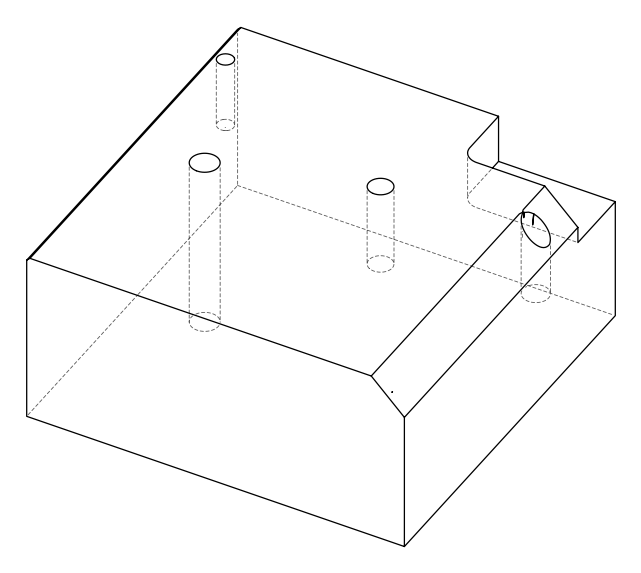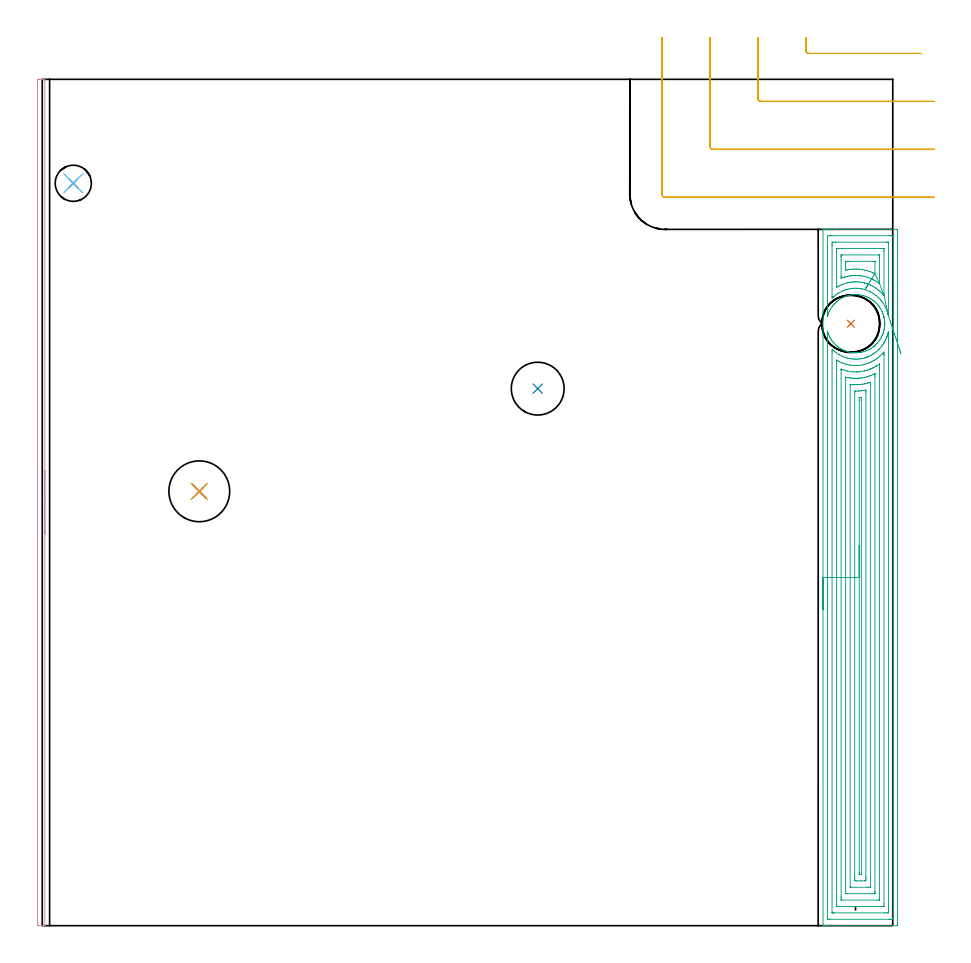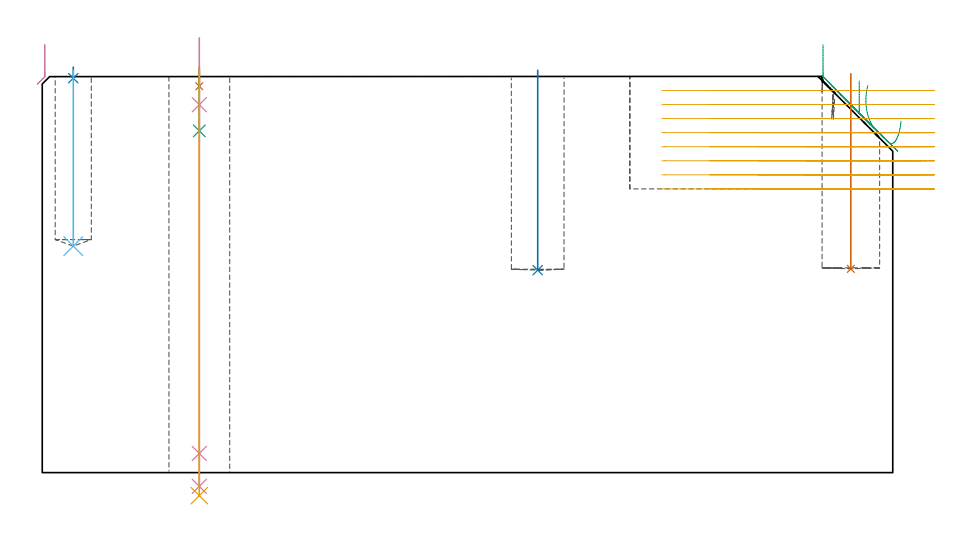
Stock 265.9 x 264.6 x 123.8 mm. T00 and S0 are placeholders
(PLAN: 11 operations, 8 tool changes, 26.3 min)
(1 SPOT_DRILL | STEP1HOLE | NXT0321_9005460120000 | 0.05 min | 183 mm3)
(2 SPOT_DRILL_1 | STEP1POCKET | NXT0321_9005460120000 | 0.03 min | 1 mm3)
(3 DRILL_BLIND_HOLE_INTO_CENTER | STEP1HOLE | NXT0301_084 | 0.08 min | 1389 mm3)
(4 GUN_DRILL_THROUGH_HOLE | STEP1HOLE | UGT0307_009 | 0.69 min | 12407 mm3)
(5 DRILL_TO_ENLARGE_THROUGH_HOLE | STEP1HOLE | UGT0301_048 | 0.53 min | 21093 mm3)
(6 DRILL_BLIND_HOLE_INTO_CENTER_1 | STEP1POCKET | NXT0301_084 | 0.22 min | 5170 mm3)
(7 INDEXABLE_INSERT_DRILL_BLIND_HOLE_FROM_SOLID | STEP1POCKET_1 | NXT0302_007 | 0.25 min | 15226 mm3)
(8 INDEXABLE_INSERT_DRILL_BLIND_HOLE_FROM_SOLID_1 | STEP1POCKET_2 | NXT0302_004 | 0.25 min | 12882 mm3)
(9 AREA_MILL | FG_CHAMFER_SURFACE | UGT0205_001 | 15.43 min | 58721 mm3)
(10 AREA_MILL_1 | FG_CHAMFER_SURFACE_1 | UGT0205_001 | 2.27 min | 700 mm3)
(11 MILL_CORNER_NOTCH_RECTANGULAR | CORNER_NOTCH_RECTANGULAR | UGT0201_094 | Follow Part, ap 5, ae 75% | 6.47 min | 132191 mm3)
(TOOL NXT0321_9005460120000 | NC Spot Drill, 142deg, 12mm, Carbide, Uncoated | D12 PA142 FL30 Z2)
(TOOL NXT0301_084 | Carbide Drill 11.3mm [860.1-1130-034A1-MM 2214] | D11.3 PA140 FL55 Z2)
(TOOL UGT0307_009 | Gun Drill 12 mm | D12 PA130 FL24 Z1)
(TOOL UGT0301_048 | Twist Drill 19 mm | D19 PA118 FL135 Z2)
(TOOL NXT0302_007 | Index. Insert Drill 18mm [880-D1800L25-05] | D18 PA176 FL90 Z2)
(TOOL NXT0302_004 | Index. Insert Drill 16.5mm [880-D1650L20-05] | D16.5 PA176 FL83 Z2)
(TOOL UGT0205_001 | Chamfer Mill 20 x 3 x 45 deg. | D20 FL50 Z2)
(TOOL UGT0201_094 | End mill 20 mm | D20 FL38 Z4)
(OP 1 SPOT_DRILL)
G17 G21 G94 G90
T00 M6
G54
G17 G0 G90 X49.1 Y135.8 S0 M3
G43 Z133.8 H0
G94 G81 G98 Z120.8 F250. R126.8
G80
M5
M2
(OP 2 SPOT_DRILL_1)
G17 G21 G94 G90
T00 M6
G54
G17 G0 G90 X9.7 Y232.1 S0 M3
G43 Z133.8 H0
G94 G81 G98 Z123.314 F250. R126.8
G80
M5
M2
(OP 3 DRILL_BLIND_HOLE_INTO_CENTER)
G17 G21 G94 G90
T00 M6
G54
G17 G0 G90 X49.1 Y135.8 S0 M3
G43 Z133.8 H1
G94 G81 G98 Z106.85 F250. R125.8
G80
M5
M2
(OP 4 GUN_DRILL_THROUGH_HOLE)
G17 G21 G94 G90
T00 M6
G54
G17 G0 G90 X49.1 Y135.8 M8
G43 Z135.913 H0
S716 M3
G94 G1 Z115.002 F125. M26
G4 X.084
Z6. F250.
G4 X.084
Z-4.298 F125.
G4 X.084
M5
M9
G0 Z135.913
M2
(OP 5 DRILL_TO_ENLARGE_THROUGH_HOLE)
G17 G21 G94 G90
T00 M6
G54
G17 G0 G90 X49.1 Y135.8 S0 M3
G43 Z133.8 H0
G94 G73 G98 Z-7.208 F250. Q18.715 R125.8
G80
M5
M2
(OP 6 DRILL_BLIND_HOLE_INTO_CENTER_1)
G17 G21 G94 G90
T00 M6
G54
G17 G0 G90 X9.7 Y232.1 S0 M3
G43 Z133.8 H1
G94 G81 G98 Z70.8 F250. R125.8
G80
M5
M2
(OP 7 INDEXABLE_INSERT_DRILL_BLIND_HOLE_FROM_SOLID)
G17 G21 G94 G90
T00 M6
G54
G17 G0 G90 X252.8 Y188.2 S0 M3
G43 Z133.8 H1
G94 G81 G98 Z63.7 F250. R124.7
G80
M5
M2
(OP 8 INDEXABLE_INSERT_DRILL_BLIND_HOLE_FROM_SOLID_1)
G17 G21 G94 G90
T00 M6
G54
G17 G0 G90 X154.9 Y167.9 S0 M3
G43 Z133.8 H1
G94 G81 G98 Z63.3 F250. R125.8
G80
M5
M2
(OP 9 AREA_MILL)
G17 G21 G94 G90
T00 M6
G54
G17 G0 G90 X244.1 Y98.85 S1061 M3
G43 Z133.8 H0
G94 G1 Y98.888 Z132.928 F250.
Y99.002 Z132.063
Y99.191 Z131.212
Y99.453 Z130.38
Y99.787 Z129.574
Y100.19 Z128.8
Y100.659 Z128.064
Y101.19 Z127.372
Y101.779 Z126.729
Y102.422 Z126.14
Y103.114 Z125.608
Y103.85 Z125.14
Y104.624 Z124.737
Y105.43 Z124.403
Y106.262 Z124.141
Y107.114 Z123.952
Y107.978 Z123.838
Y108.85 Z123.8
Y217.515
X244.103 Y217.691 Z123.788
X244.142 Y217.7 Z123.749
X244.552 Z123.347
X244.8 Z123.1
X245.535 Z122.36
X246.791 Z121.106
X248.2 Z119.696
X267.115 Y217.699 Z100.783
X267.392 Y217.69 Z100.506
X267.399 Y217.412 Z100.499
X267.4 Y0.632 Z100.5
X267.398 Y0.286 Z100.501
X267.392 Y0.01 Z100.506
X267.114 Y0. Z100.784
X247.939 Z119.956
X245.535 Z122.36
X244.8 Z123.1
X244.552 Z123.347
X244.142 Z123.749
X244.103 Y0.009 Z123.788
X244.1 Y0.185 Z123.8
Y108.85
X245.514 Z122.386
Y185.858
X245.535 Y185.781 Z122.365
X245.555 Y185.701 Z122.345
X245.693 Y185.265 Z122.207
X245.847 Y184.834 Z122.053
X246.06 Y184.358 Z121.84
X246.279 Y183.914 Z121.621
X246.498 Y183.529 Z121.402
X246.732 Y183.152 Z121.168
X246.821 Y183.021 Z121.079
X247.165 Y182.568 Z120.735
X247.526 Y182.127 Z120.374
X247.616 Y182.028 Z120.284
X248.025 Y181.623 Z119.875
X248.448 Y181.233 Z119.452
X248.501 Y181.189 Z119.399
X248.938 Y180.859 Z118.962
X249.385 Y180.55 Z118.515
X249.72 Y180.34 Z118.18
X249.993 Y180.189 Z117.907
X250.27 Y180.047 Z117.63
X250.709 Y179.846 Z117.191
X251.154 Y179.672 Z116.746
X251.816 Y179.446 Z116.084
X252.039 Y179.388 Z115.861
X252.48 Y179.292 Z115.42
X252.923 Y179.212 Z114.977
X253.365 Y179.155 Z114.535
X253.808 Y179.12 Z114.092
X254.25 Y179.107 Z113.65
X254.692 Y179.114 Z113.208
X255.135 Y179.144 Z112.765
X255.577 Y179.196 Z112.323
X256.02 Y179.271 Z111.88
X256.461 Y179.366 Z111.439
X256.784 Y179.446 Z111.116
X257.346 Y179.635 Z110.554
X257.79 Y179.805 Z110.11
X258.23 Y180.005 Z109.67
X258.879 Y180.34 Z109.02
X259.114 Y180.483 Z108.785
X259.562 Y180.787 Z108.338
X259.641 Y180.846 Z108.258
X259.747 Y180.925 Z108.15
X259.999 Y181.111 Z107.901
X260.054 Y181.155 Z107.846
X260.151 Y181.233 Z107.748
X260.217 Y181.293 Z107.683
X260.339 Y181.406 Z107.556
X260.44 Y181.497 Z107.459
X260.523 Y181.572 Z107.376
X260.883 Y181.924 Z107.016
X261.072 Y182.127 Z106.827
X261.428 Y182.56 Z106.471
X261.524 Y182.685 Z106.374
X261.781 Y183.021 Z106.119
X261.819 Y183.082 Z106.081
X262.06 Y183.463 Z105.839
X262.316 Y183.914 Z105.581
X262.492 Y184.275 Z105.402
X262.634 Y184.558 Z105.266
X262.653 Y184.595 Z105.247
X262.738 Y184.808 Z105.159
X262.9 Y185.253 Z104.995
X262.92 Y185.318 Z104.974
X262.983 Y185.509 Z104.916
X263.004 Y185.577 Z104.894
X263.042 Y185.701 Z104.853
X263.058 Y185.765 Z104.836
X263.156 Y186.147 Z104.738
X263.203 Y186.377 Z104.69
X263.248 Y186.595 Z104.646
X263.3 Y186.923 Z104.598
X263.315 Y187.025 Z104.582
X263.317 Y187.041 Z104.579
X263.323 Y187.107 Z104.571
X263.356 Y187.423 Z104.539
X263.362 Y187.489 Z104.532
X263.366 Y187.554 Z104.528
X263.373 Y187.667 Z104.522
X263.384 Y187.931 Z104.503
X263.385 Y187.935
X263.387 Y188.283
Y188.382 Z104.502
X263.384 Y188.448 Z104.503
X263.378 Y188.581 Z104.51
X263.376 Y188.661 Z104.517
X263.373 Y188.754 Z104.524
X263.37 Y188.829 Z104.528
X263.326 Y189.276 Z104.568
X263.316 Y189.343 Z104.578
X263.302 Y189.452 Z104.596
X263.263 Y189.724 Z104.636
X263.258 Y189.75 Z104.641
X263.175 Y190.17 Z104.72
X263.157 Y190.237 Z104.736
X263.129 Y190.358 Z104.768
X263.078 Y190.563 Z104.819
X263.064 Y190.618 Z104.832
X263.043 Y190.684 Z104.851
X262.994 Y190.854 Z104.904
X262.931 Y191.063 Z104.965
X262.906 Y191.131 Z104.989
X262.798 Y191.437 Z105.1
X262.652 Y191.807 Z105.247
X262.585 Y191.957 Z105.315
X262.579 Y191.968 Z105.321
X262.358 Y192.407 Z105.539
X262.112 Y192.85 Z105.785
X261.768 Y193.391 Z106.131
X261.51 Y193.744 Z106.388
X261.204 Y194.116 Z106.695
X261.035 Y194.306 Z106.865
X260.884 Y194.477 Z107.016
X260.73 Y194.638 Z107.17
X260.444 Y194.902 Z107.456
X260.37 Y194.97 Z107.53
X259.999 Y195.289 Z107.9
X259.844 Y195.413 Z108.055
X259.747 Y195.485 Z108.151
X259.686 Y195.531 Z108.213
X259.115 Y195.912 Z108.785
X258.999 Y195.98 Z108.901
X258.676 Y196.17 Z109.224
X258.23 Y196.404 Z109.67
X258.188 Y196.425 Z109.712
X257.769 Y196.604 Z110.131
X257.346 Y196.767 Z110.554
X256.905 Y196.911 Z110.995
X256.461 Y197.032 Z111.439
X256.02 Y197.129 Z111.88
X255.577 Y197.204 Z112.323
X255.135 Y197.256 Z112.765
X254.692 Y197.286 Z113.208
X254.25 Y197.293 Z113.65
X253.808 Y197.28 Z114.092
X253.365 Y197.245 Z114.535
X252.923 Y197.188 Z114.977
X252.48 Y197.108 Z115.42
X252.039 Y197.006 Z115.861
X251.595 Y196.88 Z116.305
X251.154 Y196.727 Z116.746
X250.412 Y196.425 Z117.488
X250.27 Y196.355 Z117.63
X249.824 Y196.114 Z118.076
X249.385 Y195.849 Z118.515
X248.915 Y195.531 Z118.985
X248.501 Y195.206 Z119.399
X248.181 Y194.929 Z119.719
X247.871 Y194.638 Z120.029
X247.616 Y194.37 Z120.284
X247.347 Y194.062 Z120.553
X247.09 Y193.744 Z120.81
X246.732 Y193.243 Z121.168
X246.485 Y192.85 Z121.415
X246.24 Y192.407 Z121.66
X246.018 Y191.957 Z121.882
X245.847 Y191.563 Z122.053
X245.669 Y191.063 Z122.231
X245.534 Y190.618 Z122.366
X245.521 Y190.59 Z122.379
X245.52 Y190.612 Z122.38
X245.514 Y191.11 Z122.386
Y191.131
X245.515 Y215.279 Z122.385
Y215.299
X245.535 Y215.69 Z122.365
X246.008 Y215.697 Z121.892
X246.423 Y215.699 Z121.477
X246.894 Y215.7 Z121.006
X265.077 Y215.699 Z102.823
X265.55 Y215.697 Z102.35
X265.965 Y215.69 Z101.935
X265.985 Y215.299 Z101.915
Y215.279
Y2.421
Y2.401
X265.965 Y2.01 Z101.935
X265.492 Y2.003 Z102.408
X265.077 Y2.001 Z102.823
X264.606 Y2. Z103.294
X246.423 Y2.001 Z121.477
X245.95 Y2.003 Z121.95
X245.535 Y2.01 Z122.365
X245.515 Y2.421 Z122.385
Y2.441
X245.514 Y108.85 Z122.386
X246.928 Z120.972
X246.929 Y178.996 Z120.971
X246.931 Y179.505 Z120.969
X246.935 Y179.884 Z120.965
X246.943 Y180.242 Z120.957
X247.312 Y179.903 Z120.588
X247.749 Y179.505 Z120.151
X248.2 Y179.16 Z119.7
X248.993 Y178.61 Z118.907
X249.088 Y178.551 Z118.812
X249.235 Y178.462 Z118.665
X249.976 Y178.09 Z117.924
X250.227 Y177.976 Z117.673
X250.858 Y177.716 Z117.042
X250.865 Y177.713 Z117.035
X251.402 Y177.54 Z116.498
X251.753 Y177.439 Z116.147
X252.112 Y177.354 Z115.788
X252.641 Y177.257 Z115.259
X253.173 Y177.18 Z114.727
X253.529 Y177.149 Z114.371
X254.122 Y177.119 Z113.778
X254.418 Z113.482
X254.988 Y177.142 Z112.912
X255.306 Y177.167 Z112.594
X255.79 Y177.228 Z112.11
X256.194 Y177.296 Z111.706
X256.539 Y177.369 Z111.361
X257.082 Y177.501 Z110.818
X257.246 Y177.551 Z110.654
X257.744 Y177.716 Z110.156
X257.908 Y177.779 Z109.992
X257.971 Y177.806 Z109.929
X258.528 Y178.049 Z109.372
X258.859 Y178.211 Z109.041
X259.122 Y178.345 Z108.778
X259.612 Y178.61 Z108.288
X259.695 Y178.662 Z108.205
X259.747 Y178.697 Z108.153
X260.22 Y179.028 Z107.68
X260.635 Y179.33 Z107.265
X260.734 Y179.405 Z107.166
X260.856 Y179.505 Z107.044
X261.205 Y179.825 Z106.695
X261.524 Y180.125 Z106.376
X261.661 Y180.261 Z106.239
X261.793 Y180.399 Z106.107
X262.083 Y180.731 Z105.817
X262.412 Y181.128 Z105.488
X262.485 Y181.22 Z105.415
X262.54 Y181.293 Z105.36
X262.858 Y181.739 Z105.042
X263.146 Y182.188 Z104.754
X263.182 Y182.247 Z104.718
X263.204 Y182.284 Z104.696
X263.3 Y182.458 Z104.6
X263.516 Y182.865 Z104.384
X263.625 Y183.082 Z104.275
X263.81 Y183.463 Z104.09
X264.025 Y183.976 Z103.875
X264.045 Y184.025 Z103.855
X264.059 Y184.063 Z103.841
X264.071 Y184.095 Z103.829
X264.188 Y184.43 Z103.712
X264.295 Y184.764 Z103.605
X264.326 Y184.871 Z103.574
X264.384 Y185.084 Z103.516
X264.482 Y185.469 Z103.418
X264.555 Y185.765 Z103.345
X264.56 Y185.777 Z103.34
X264.565 Y185.786 Z103.335
X264.566 Y185.765 Z103.334
X264.571 Y185.448 Z103.329
Y185.38
Y5.104
X264.57 Y4.719 Z103.33
X264.567 Y4.21 Z103.333
X264.565 Y4.026 Z103.335
X264.388 Y4.009 Z103.512
X264.188 Y4.004 Z103.712
X263.508 Y4. Z104.392
X263.3 Z104.6
X247.52 Z120.38
X247.312 Y4.001 Z120.588
X247.103 Y4.005 Z120.797
X246.965 Y4.01 Z120.935
X246.934 Y4.016 Z120.966
X246.933 Y4.035 Z120.967
X246.931 Y4.081 Z120.969
X246.929 Y4.21 Z120.971
X246.928 Y108.85 Z120.972
X248.343 Z119.557
Y175.927
X248.346 Y176.675 Z119.554
X248.349 Y176.822 Z119.551
X248.356 Z119.544
X248.851 Y176.54 Z119.049
X249.088 Y176.418 Z118.812
X249.874 Y176.03 Z118.026
X249.976 Y175.988 Z117.924
X250.131 Y175.927 Z117.769
X250.865 Y175.666 Z117.035
X251.249 Y175.54 Z116.651
X251.753 Y175.414 Z116.147
X252.394 Y175.282 Z115.506
X252.641 Y175.247 Z115.259
X253.413 Y175.15 Z114.487
X253.529 Y175.143 Z114.371
X254.339 Y175.112 Z113.562
X254.418 Y175.114 Z113.482
X255.191 Y175.148 Z112.709
X255.306 Y175.157 Z112.594
X255.442 Y175.17 Z112.458
X256.194 Y175.282 Z111.706
X256.73 Y175.387 Z111.17
X257.082 Y175.472 Z110.818
X257.441 Y175.566 Z110.459
X257.971 Y175.745 Z109.929
X258.469 Y175.927 Z109.431
X258.742 Y176.045 Z109.158
X258.859 Y176.098 Z109.041
X259.345 Y176.332 Z108.555
X259.747 Y176.542 Z108.153
X259.927 Y176.64 Z107.973
X260.241 Y176.822 Z107.659
X260.635 Y177.091 Z107.265
X261. Y177.348 Z106.9
X261.499 Y177.716 Z106.401
X261.513 Y177.727 Z106.387
X261.524 Y177.737 Z106.376
X261.979 Y178.152 Z105.921
X262.412 Y178.557 Z105.488
X262.439 Y178.583 Z105.461
X262.466 Y178.61 Z105.434
X262.699 Y178.862 Z105.201
X262.867 Y179.047 Z105.033
X262.95 Y179.14 Z104.95
X263.147 Y179.364 Z104.753
X263.15 Y179.204 Z104.75
X263.156 Y178.755 Z104.744
X263.157 Y178.61 Z104.743
Y178.5
Y6.893
X263.155 Y6.145 Z104.745
X263.152 Y6.036 Z104.748
X263.151 Y6.012 Z104.749
X263.131 Y6.009 Z104.769
X263.077 Y6.005 Z104.823
X262.855 Y6.002 Z105.045
X262.412 Y6. Z105.488
X249.088 Z118.812
X248.644 Y6.001 Z119.256
X248.423 Y6.005 Z119.477
X248.369 Y6.008 Z119.531
X248.349 Y6.012 Z119.551
X248.348 Y6.029 Z119.552
X248.346 Y6.103 Z119.554
X248.343 Y6.749 Z119.557
Y6.893
Y108.85
X249.757 Z118.143
Y173.686
X249.758 Y173.833 Z118.142
X249.762 Y173.951 Z118.138
X249.764 Y173.982 Z118.136
X249.768 Y173.984 Z118.132
X249.792 Y173.978 Z118.108
X249.976 Y173.915 Z117.924
X250.32 Y173.793 Z117.58
X250.865 Y173.616 Z117.035
X251.573 Y173.425 Z116.327
X251.753 Y173.389 Z116.147
X252.523 Y173.244 Z115.377
X252.657 Y173.228 Z115.243
X253.529 Y173.145 Z114.371
X253.636 Y173.136 Z114.264
X254.418 Y173.118 Z113.482
X254.543 Z113.357
X255.306 Y173.155 Z112.594
X255.388 Y173.161 Z112.512
X256.066 Y173.244 Z111.834
X256.178 Y173.26 Z111.722
X256.194 Y173.263 Z111.706
X256.924 Y173.403 Z110.976
X257.082 Y173.44 Z110.818
X257.634 Y173.583 Z110.266
X257.971 Y173.689 Z109.929
X258.645 Y173.923 Z109.255
X258.859 Y174.006 Z109.041
X258.952 Y174.044 Z108.948
X259.175 Y174.138 Z108.725
X259.565 Y174.322 Z108.335
X259.747 Y174.412 Z108.153
X260.153 Y174.624 Z107.747
X260.635 Y174.887 Z107.265
X260.728 Y174.94 Z107.172
X260.881 Y175.033 Z107.019
X261.732 Y175.612 Z106.168
X261.736 Y175.595 Z106.164
X261.74 Y175.519 Z106.16
X261.742 Y175.401 Z106.158
X261.743 Y175.254 Z106.157
Y175.033
X261.742 Y8.461 Z106.158
X261.739 Y8.24 Z106.161
X261.736 Y8.093 Z106.164
X261.729 Y8.01 Z106.171
X261.693 Y8.007 Z106.207
X261.524 Y8.003 Z106.376
X261.312 Y8. Z106.588
X249.976 Y8.001 Z117.924
X249.763 Y8.002 Z118.137
X249.759 Y8.006 Z118.141
X249.758 Y8.007 Z118.142
X249.757 Y8.681 Z118.143
Y8.902
Y108.85
X251.171 Z116.729
X251.172 Y170.561 Z116.728
X251.175 Y171.143 Z116.725
X251.178 Y171.455 Z116.722
X251.232 Y171.465 Z116.668
X251.309 Y171.455 Z116.591
X251.753 Y171.369 Z116.147
X251.858 Y171.349 Z116.042
X252.29 Y171.28 Z115.61
X252.641 Y171.232 Z115.259
X252.893 Y171.201 Z115.007
X253.529 Y171.147 Z114.371
X253.851 Y171.131 Z114.049
X254.418 Y171.119 Z113.482
X254.743 Y171.128 Z113.157
X255.306 Y171.16 Z112.594
X255.577 Y171.182 Z112.323
X256.194 Y171.258 Z111.706
X256.366 Y171.282 Z111.534
X257.082 Y171.41 Z110.818
X257.12 Y171.417 Z110.78
X257.292 Y171.455 Z110.608
X257.831 Y171.596 Z110.069
X257.971 Y171.638 Z109.929
X258.502 Y171.814 Z109.398
X258.859 Y171.942 Z109.041
X259.153 Y172.054 Z108.747
X259.747 Y172.299 Z108.153
X259.782 Y172.314 Z108.118
X260.239 Y172.526 Z107.661
X260.298 Y172.548 Z107.602
X260.323 Y172.556 Z107.577
X260.324 Y172.542 Z107.576
X260.327 Y172.35 Z107.573
X260.328 Y172.185 Z107.572
X260.329 Y171.764 Z107.571
Y10.779
X260.328 Y10.47 Z107.572
X260.325 Y10.177 Z107.575
X260.322 Y10.033 Z107.578
X260.317 Y10.01 Z107.583
X260.281 Y10.006 Z107.619
X260.212 Y10.002 Z107.688
X259.747 Y10. Z108.153
X259.326 Z108.574
X251.753 Z116.147
X251.33 Y10.002 Z116.57
X251.19 Y10.008 Z116.71
X251.178 Y10.01 Z116.722
X251.176 Y10.024 Z116.724
X251.173 Y10.069 Z116.727
X251.172 Y10.161 Z116.728
X251.171 Y108.85 Z116.729
X252.585 Z115.315
X252.586 Y168.885 Z115.314
X252.588 Y168.997 Z115.312
X252.592 Y169.212 Z115.308
X252.641 Y169.209 Z115.259
X253.132 Y169.173 Z114.768
X253.529 Y169.146 Z114.371
X254.068 Y169.124 Z113.832
X254.418 Y169.119 Z113.482
X254.944 Y169.137 Z112.956
X255.306 Y169.159 Z112.594
X255.77 Y169.199 Z112.13
X256.194 Y169.252 Z111.706
X256.555 Y169.303 Z111.345
X257.082 Y169.397 Z110.818
X257.306 Y169.442 Z110.594
X257.971 Y169.596 Z109.929
X258.027 Y169.61 Z109.873
X258.239 Y169.667 Z109.661
X258.707 Y169.82 Z109.193
X258.859 Y169.868 Z109.041
X258.89 Y169.876 Z109.01
X258.904 Y169.878 Z108.996
X258.908 Y169.834 Z108.992
X258.913 Y169.723 Z108.987
X258.914 Y169.667 Z108.986
Y12.203
X258.913 Y12.147 Z108.987
X258.908 Y12.036 Z108.992
X258.902 Y12.009 Z108.998
X258.89 Y12.006 Z109.01
X258.859 Y12.004 Z109.041
X258.228 Y12. Z109.672
X257.971 Z109.929
X252.897 Y12.001 Z115.003
X252.641 Y12.008 Z115.259
X252.607 Y12.01 Z115.293
X252.592 Y12.021 Z115.308
X252.585 Y12.259 Z115.315
Y108.85
X254. Z113.9
Y166.51
X254.002 Y166.984 Z113.898
X254.004 Y167.088 Z113.896
X254.006 Y167.106 Z113.894
X254.058 Y167.11 Z113.842
X254.153 Y167.113 Z113.747
X254.288 Y167.114 Z113.612
X254.418 Y167.117 Z113.482
X255.147 Y167.143 Z112.753
X255.306 Y167.155 Z112.594
X255.966 Y167.213 Z111.934
X256.194 Y167.242 Z111.706
X256.747 Y167.321 Z111.153
X257.345 Y167.421 Z110.555
X257.435 Y167.434 Z110.465
X257.486 Y167.44 Z110.414
X257.494 Y167.403 Z110.406
X257.497 Y166.984 Z110.403
X257.5 Y166.563 Z110.4
Y15.416
Y14.942
X257.498 Y14.524 Z110.402
X257.493 Y14.048 Z110.407
X257.126 Y14.004 Z110.774
X257.082 Y14.002 Z110.818
X256.241 Y14. Z111.659
X255.353 Z112.547
X254.463 Y14.002 Z113.437
X254.418 Y14.005 Z113.482
X254.007 Y14.048 Z113.893
X254.003 Y14.466 Z113.897
X254. Y14.942 Z113.9
Y15.363
Y108.85
X255.414 Z112.486
Y164.3
X255.416 Y164.978 Z112.484
X255.417 Y165.083 Z112.483
X255.42 Y165.142 Z112.48
X255.876 Y165.195 Z112.024
X255.983 Z111.917
X256.079 Z111.821
X256.086 Y164.3 Z111.814
Y16.29
X256.084 Y16.117 Z111.816
X256.082 Y16.032 Z111.818
X256.08 Y16.016 Z111.82
X256.071 Y16.01 Z111.829
X256.028 Y16.004 Z111.872
X255.45 Y16.009 Z112.45
X255.42 Y16.011 Z112.48
X255.418 Y16.043 Z112.482
X255.416 Y16.125 Z112.484
X255.414 Y16.291 Z112.486
Y16.622
Y108.85
Y109.722 Z112.524
Y110.587 Z112.638
Y111.438 Z112.827
Y112.27 Z113.089
Y113.076 Z113.423
Y113.85 Z113.826
Y114.586 Z114.295
Y115.278 Z114.826
Y115.921 Z115.415
Y116.51 Z116.058
Y117.042 Z116.751
Y117.51 Z117.486
Y117.913 Z118.26
Y118.247 Z119.066
Y118.509 Z119.898
Y118.698 Z120.75
Y118.812 Z121.615
Y118.85 Z122.486
G0 Z133.8
X268.496 Y178.757
Z109.884
G1 X268.403 Y179.039 Z109.064
X268.287 Y179.388 Z108.273
X268.151 Y179.801 Z107.517
X267.994 Y180.275 Z106.801
X267.819 Y180.807 Z106.132
X267.626 Y181.392 Z105.514
X267.417 Y182.025 Z104.952
X267.193 Y182.703 Z104.451
X266.956 Y183.42 Z104.014
X266.708 Y184.17 Z103.644
X266.451 Y184.948 Z103.344
X266.187 Y185.748 Z103.117
X265.918 Y186.564 Z102.964
X265.645 Y187.389 Z102.887
X265.372 Y188.217 Z102.885
X265.099 Y189.043 Z102.96
X264.83 Y189.859 Z103.11
X264.566 Y190.659 Z103.334
X264.535 Y190.752 Z103.365
X264.521 Y190.797 Z103.379
X264.43 Y191.131 Z103.47
X264.322 Y191.525 Z103.578
X264.188 Y191.981 Z103.712
X264.176 Y192.019 Z103.724
X264.164 Y192.05 Z103.736
X263.82 Y192.92 Z104.08
X263.468 Y193.646 Z104.432
X263.374 Y193.814 Z104.526
X263.3 Y193.942 Z104.6
X262.823 Y194.709 Z105.077
X262.652 Y194.951 Z105.248
X262.412 Y195.273 Z105.488
X262.14 Y195.603 Z105.76
X261.524 Y196.281 Z106.376
X261.291 Y196.497 Z106.609
X260.635 Y197.067 Z107.265
X260.202 Y197.392 Z107.698
X259.929 Y197.574 Z107.971
X259.747 Y197.69 Z108.153
X259.025 Y198.119 Z108.875
X258.859 Y198.206 Z109.041
X258.703 Y198.286 Z109.197
X257.971 Y198.589 Z109.929
X257.495 Y198.765 Z110.405
X257.082 Y198.89 Z110.818
X256.28 Y199.094 Z111.62
X256.194 Y199.11 Z111.706
X255.798 Y199.181 Z112.102
X255.306 Y199.241 Z112.594
X255.239 Y199.248 Z112.661
X254.418 Y199.285 Z113.482
X254.311 Y199.288 Z113.589
X253.529 Y199.257 Z114.371
X253.458 Y199.252 Z114.442
X252.804 Y199.181 Z115.096
X252.665 Y199.157 Z115.235
X252.641 Y199.152 Z115.259
X251.932 Y199. Z115.968
X251.753 Y198.955 Z116.147
X251.237 Y198.805 Z116.663
X250.865 Y198.675 Z117.035
X250.584 Y198.569 Z117.316
X249.976 Y198.325 Z117.924
X249.949 Y198.313 Z117.951
X249.893 Y198.286 Z118.007
X249.088 Y197.833 Z118.812
X248.814 Y197.667 Z119.086
X248.391 Y197.392 Z119.509
X248.279 Y197.312 Z119.621
X248.2 Y197.251 Z119.7
X247.481 Y196.668 Z120.419
X247.294 Y196.497 Z120.606
X247.141 Y196.361 Z120.759
X246.935 Y196.18 Z120.965
X246.931 Y196.497 Z120.969
X246.929 Y196.735 Z120.971
Y212.596
X246.93 Y212.981 Z120.97
X246.933 Y213.49 Z120.967
X246.935 Y213.674 Z120.965
X247.112 Y213.691 Z120.788
X247.312 Y213.696 Z120.588
X247.992 Y213.7 Z119.908
X248.2 Z119.7
X263.98 Z103.92
X264.188 Y213.699 Z103.712
X264.397 Y213.695 Z103.503
X264.535 Y213.69 Z103.365
X264.566 Y213.684 Z103.334
X264.567 Y213.665 Z103.333
X264.569 Y213.619 Z103.331
X264.571 Y213.49 Z103.329
Y191.131
Y190.789
X264.57 Y190.747 Z103.33
X264.566 Y190.659 Z103.334
X263.151 Y197.051 Z104.749
X263.1 Y197.099 Z104.8
X262.827 Y197.392 Z105.073
X262.412 Y197.837 Z105.488
X261.933 Y198.286 Z105.967
X261.524 Y198.642 Z106.376
X261.233 Y198.882 Z106.667
X260.837 Y199.181 Z107.063
X260.635 Y199.316 Z107.265
X260.248 Y199.57 Z107.652
X259.747 Y199.855 Z108.153
X259.354 Y200.075 Z108.546
X258.859 Y200.3 Z109.041
X258.391 Y200.499 Z109.509
X257.971 Y200.653 Z109.929
X257.619 Y200.77 Z110.281
X257.136 Y200.915 Z110.764
X257.082 Y200.929 Z110.818
X256.918 Y200.969 Z110.982
X256.194 Y201.119 Z111.706
X256.011 Y201.153 Z111.889
X255.306 Y201.238 Z112.594
X255.019 Y201.258 Z112.881
X254.418 Y201.281 Z113.482
X254.111 Y201.278 Z113.789
X253.529 Y201.252 Z114.371
X253.269 Y201.232 Z114.631
X252.641 Y201.157 Z115.259
X252.479 Y201.133 Z115.421
X251.753 Y200.99 Z116.147
X251.653 Y200.969 Z116.247
X250.865 Y200.735 Z117.035
X250.382 Y200.561 Z117.518
X249.976 Y200.401 Z117.924
X249.747 Y200.306 Z118.153
X249.247 Y200.075 Z118.653
X249.088 Y199.988 Z118.812
X248.571 Y199.701 Z119.329
X248.358 Y199.585 Z119.542
X248.351 Y199.583 Z119.549
X248.349 Y199.589 Z119.551
X248.346 Y199.635 Z119.554
X248.344 Y199.734 Z119.556
X248.343 Y205.369 Z119.557
Y210.663
Y210.807
X248.345 Y211.555 Z119.555
X248.348 Y211.664 Z119.552
X248.349 Y211.688 Z119.551
X248.369 Y211.691 Z119.531
X248.423 Y211.695 Z119.477
X248.645 Y211.698 Z119.255
X249.088 Y211.7 Z118.812
X262.412 Z105.488
X262.856 Y211.699 Z105.044
X263.077 Y211.695 Z104.823
X263.131 Y211.692 Z104.769
X263.151 Y211.688 Z104.749
X263.152 Y211.671 Z104.748
X263.154 Y211.597 Z104.746
X263.157 Y210.951 Z104.743
Y210.807
Y197.536
X263.156 Y197.392 Z104.744
X263.153 Y197.153 Z104.747
X263.151 Y197.051 Z104.749
X261.738 Y200.791 Z106.162
X261.649 Y200.843 Z106.251
X261.524 Y200.934 Z106.376
X261.475 Y200.969 Z106.425
X260.635 Y201.499 Z107.265
X260.01 Y201.864 Z107.89
X259.838 Y201.955 Z108.062
X259.747 Y202. Z108.153
X259.493 Y202.119 Z108.407
X258.859 Y202.388 Z109.041
X258.031 Y202.697 Z109.869
X257.971 Y202.716 Z109.929
X257.836 Y202.758 Z110.064
X257.082 Y202.948 Z110.818
X256.834 Y203.008 Z111.066
X256.194 Y203.132 Z111.706
X255.762 Y203.193 Z112.138
X255.306 Y203.239 Z112.594
X254.798 Y203.269 Z113.102
X254.418 Y203.281 Z113.482
X253.908 Y203.271 Z113.992
X253.529 Y203.253 Z114.371
X253.075 Y203.215 Z114.825
X252.641 Y203.164 Z115.259
X252.289 Y203.112 Z115.611
X251.753 Y203.007 Z116.147
X251.55 Y202.962 Z116.35
X250.865 Y202.785 Z117.035
X250.843 Y202.779 Z117.057
X250.769 Y202.758 Z117.131
X250.176 Y202.556 Z117.724
X249.873 Y202.45 Z118.027
X249.771 Y202.416 Z118.129
X249.764 Y202.538 Z118.136
X249.76 Y202.758 Z118.14
X249.758 Y202.978 Z118.142
X249.757 Y208.124 Z118.143
Y209.019
X249.758 Y209.239 Z118.142
X249.761 Y209.46 Z118.139
X249.764 Y209.607 Z118.136
X249.771 Y209.69 Z118.129
X249.808 Y209.693 Z118.092
X249.976 Y209.697 Z117.924
X250.188 Y209.7 Z117.712
X261.524 Y209.699 Z106.376
X261.737 Y209.698 Z106.163
X261.741 Y209.694 Z106.159
X261.742 Y209.693 Z106.158
X261.743 Y209.019 Z106.157
Y208.798
X261.742 Y200.969 Z106.158
X261.741 Y200.859 Z106.159
X261.738 Y200.791 Z106.162
X260.324 Y203.851 Z107.576
X260.316 Z107.584
X260.248 Y203.877 Z107.652
X260.029 Y203.972 Z107.871
X259.747 Y204.094 Z108.153
X258.991 Y204.413 Z108.909
X258.859 Y204.462 Z109.041
X258.624 Y204.547 Z109.276
X257.971 Y204.747 Z109.929
X257.692 Y204.827 Z110.208
X257.082 Y204.971 Z110.818
X256.548 Y205.085 Z111.352
X256.194 Y205.141 Z111.706
X255.519 Y205.227 Z112.381
X255.306 Y205.241 Z112.594
X254.577 Y205.281 Z113.323
X254.418 Z113.482
X253.703 Y205.266 Z114.197
X253.529 Y205.255 Z114.371
X252.879 Y205.202 Z115.021
X252.641 Y205.172 Z115.259
X252.098 Y205.094 Z115.802
X251.753 Y205.033 Z116.147
X251.342 Y204.96 Z116.558
X251.178 Y204.941 Z116.722
X251.175 Y205.129 Z116.725
X251.173 Y205.441 Z116.727
X251.171 Y206.027 Z116.729
X251.172 Y207.23 Z116.728
X251.175 Y207.523 Z116.725
X251.178 Y207.667 Z116.722
X251.183 Y207.69 Z116.717
X251.22 Y207.694 Z116.68
X251.288 Y207.698 Z116.612
X251.753 Y207.7 Z116.147
X252.174 Z115.726
X259.747 Z108.153
X260.17 Y207.698 Z107.73
X260.31 Y207.692 Z107.59
X260.322 Y207.69 Z107.578
X260.324 Y207.676 Z107.576
X260.327 Y207.631 Z107.573
X260.329 Y207.539 Z107.571
Y203.961
X260.328 Y203.877 Z107.573
X260.326 Y203.854 Z107.574
X260.324 Y203.851 Z107.576
X259.926 Y203.211 Z108.017
X259.55 Y202.607 Z108.522
X259.199 Y202.043 Z109.087
X258.875 Y201.522 Z109.707
X258.581 Y201.049 Z110.379
X258.319 Y200.628 Z111.096
X258.091 Y200.262 Z111.855
X257.899 Y199.953 Z112.647
X257.744 Y199.703 Z113.469
X257.627 Y199.516 Z114.313
X257.55 Y199.392 Z115.173
X257.512 Y199.332 Z116.042
X257.515 Y199.336 Z116.915
X257.558 Y199.405 Z117.783
X257.641 Y199.538 Z118.642
X257.763 Y199.734 Z119.483
X257.923 Y199.991 Z120.301
X258.12 Y200.309 Z121.089
G0 Z133.8
M5
M2
(OP 10 AREA_MILL_1)
G17 G21 G94 G90
T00 M6
G54
G17 G0 G90 X0.8 Y142.3 S1061 M3
G43 Z133.8 H0
G94 G1 Y142.262 Z132.928 F250.
Y142.148 Z132.063
Y141.959 Z131.212
Y141.697 Z130.38
Y141.363 Z129.574
Y140.96 Z128.8
Y140.492 Z128.064
Y139.96 Z127.372
Y139.371 Z126.729
Y138.728 Z126.139
Y138.036 Z125.608
Y137.3 Z125.14
Y136.526 Z124.737
Y135.72 Z124.403
Y134.888 Z124.141
Y134.036 Z123.952
Y133.172 Z123.838
Y132.3 Z123.8
Y0.16
X0.805 Y0.01 Z123.795
X0.699 Y0.003 Z123.691
X0.594 Y0. Z123.593
X0.289 Z123.288
X-0.35 Z122.644
X-1.219 Y0.001 Z121.777
X-1.491 Y0.004 Z121.505
X-1.493 Y0.023 Z121.504
X-1.498 Y0.164 Z121.502
X-1.5 Y0.308 Z121.5
Y264.134
X-1.498 Y264.436 Z121.502
X-1.493 Y264.577 Z121.504
X-1.491 Y264.596 Z121.505
X-1.219 Y264.6 Z121.777
X-0.669 Z122.326
X-0.35 Z122.644
X0.594 Z123.593
X0.699 Y264.597 Z123.691
X0.797 Y264.59 Z123.788
X0.8 Y264.436 Z123.8
Y132.3
Y131.428 Z123.838
Y130.564 Z123.952
Y129.712 Z124.141
Y128.88 Z124.403
Y128.074 Z124.737
Y127.3 Z125.14
Y126.564 Z125.608
Y125.872 Z126.139
Y125.229 Z126.729
Y124.64 Z127.372
Y124.108 Z128.064
Y123.64 Z128.8
Y123.237 Z129.574
Y122.903 Z130.38
Y122.641 Z131.212
Y122.452 Z132.063
Y122.338 Z132.928
Y122.3 Z133.8
M5
M2
(OP 11 MILL_CORNER_NOTCH_RECTANGULAR)
G17 G21 G94 G90
T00 M6
G54
G17 G0 G90 X238.7 Y277.6 S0 M3
G43 Z133.876 H0
Z119.479
G94 G1 Y274.6 F250.
Y273.695 F500.
G3 X239.695 Y272.7 R1.
G1 X271.764
X274.764 F250.
G0 Z133.876
X223.7 Y277.6
Z119.479
G1 Y274.6
Y258.696 F500.
G3 X224.696 Y257.7 R1.
G1 X275.9
X278.9 F250.
G0 Z133.876
X208.7 Y277.6
Z119.479
G1 Y274.6
Y243.696 F500.
G3 X209.696 Y242.7 R1.
G1 X275.9
X278.9 F250.
G0 Z133.876
X193.7 Y277.6
Z119.479
G1 Y274.6
Y228.696 F500.
G3 X194.696 Y227.7 R1.
G1 X275.9
X278.9 F250.
G0 Z133.876
X238.7 Y277.6
Z115.082
G1 Y274.6
Y273.695 F500.
G3 X239.695 Y272.7 R1.
G1 X271.764
X274.764 F250.
G0 Z133.876
X223.7 Y277.6
Z115.082
G1 Y274.6
Y258.696 F500.
G3 X224.696 Y257.7 R1.
G1 X275.9
X278.9 F250.
G0 Z133.876
X208.7 Y277.6
Z115.082
G1 Y274.6
Y243.696 F500.
G3 X209.696 Y242.7 R1.
G1 X275.9
X278.9 F250.
G0 Z133.876
X193.7 Y277.6
Z115.082
G1 Y274.6
Y228.696 F500.
G3 X194.696 Y227.7 R1.
G1 X275.9
X278.9 F250.
G0 Z133.876
X238.7 Y277.6
Z110.685
G1 Y274.6
Y273.695 F500.
G3 X239.695 Y272.7 R1.
G1 X271.764
X274.764 F250.
G0 Z133.876
X223.7 Y277.6
Z110.685
G1 Y274.6
Y258.696 F500.
G3 X224.696 Y257.7 R1.
G1 X275.9
X278.9 F250.
G0 Z133.876
X208.7 Y277.6
Z110.685
G1 Y274.6
Y243.696 F500.
G3 X209.696 Y242.7 R1.
G1 X275.9
X278.9 F250.
G0 Z133.876
X193.7 Y277.6
Z110.685
G1 Y274.6
Y228.696 F500.
G3 X194.696 Y227.7 R1.
G1 X275.9
X278.9 F250.
G0 Z133.876
X238.7 Y277.6
Z106.288
G1 Y274.6
Y273.695 F500.
G3 X239.695 Y272.7 R1.
G1 X271.764
X274.764 F250.
G0 Z133.876
X223.7 Y277.6
Z106.288
G1 Y274.6
Y258.696 F500.
G3 X224.696 Y257.7 R1.
G1 X275.9
X278.9 F250.
G0 Z133.876
X208.7 Y277.6
Z106.288
G1 Y274.6
Y243.696 F500.
G3 X209.696 Y242.7 R1.
G1 X275.9
X278.9 F250.
G0 Z133.876
X193.7 Y277.6
Z106.288
G1 Y274.6
Y228.696 F500.
G3 X194.696 Y227.7 R1.
G1 X275.9
X278.9 F250.
G0 Z133.876
X238.7 Y277.6
Z101.891
G1 Y274.6
Y273.695 F500.
G3 X239.695 Y272.7 R1.
G1 X271.764
X274.764 F250.
G0 Z133.876
X223.7 Y277.6
Z101.891
G1 Y274.6
Y258.696 F500.
G3 X224.696 Y257.7 R1.
G1 X275.9
X278.9 F250.
G0 Z133.876
X208.7 Y277.6
Z101.891
G1 Y274.6
Y243.696 F500.
G3 X209.696 Y242.7 R1.
G1 X275.9
X278.9 F250.
G0 Z133.876
X193.7 Y277.6
Z101.891
G1 Y274.6
Y228.696 F500.
G3 X194.696 Y227.7 R1.
G1 X275.9
X278.9 F250.
G0 Z133.876
X238.7 Y277.6
Z97.494
G1 Y274.6
Y273.695 F500.
G3 X239.695 Y272.7 R1.
G1 X271.764
X274.764 F250.
G0 Z133.876
X223.7 Y277.6
Z97.494
G1 Y274.6
Y258.696 F500.
G3 X224.696 Y257.7 R1.
G1 X275.9
X278.9 F250.
G0 Z133.876
X208.7 Y277.6
Z97.494
G1 Y274.6
Y243.696 F500.
G3 X209.696 Y242.7 R1.
G1 X275.9
X278.9 F250.
G0 Z133.876
X193.7 Y277.6
Z97.494
G1 Y274.6
Y228.696 F500.
G3 X194.696 Y227.7 R1.
G1 X275.9
X278.9 F250.
G0 Z133.876
X238.7 Y277.6
Z93.097
G1 Y274.6
Y273.695 F500.
G3 X239.695 Y272.7 R1.
G1 X271.764
X274.764 F250.
G0 Z133.876
X223.7 Y277.6
Z93.097
G1 Y274.6
Y258.696 F500.
G3 X224.696 Y257.7 R1.
G1 X275.9
X278.9 F250.
G0 Z133.876
X208.7 Y277.6
Z93.097
G1 Y274.6
Y243.696 F500.
G3 X209.696 Y242.7 R1.
G1 X275.9
X278.9 F250.
G0 Z133.876
X193.7 Y277.6
Z93.097
G1 Y274.6
Y228.696 F500.
G3 X194.696 Y227.7 R1.
G1 X275.9
X278.9 F250.
G0 Z133.876
X238.7 Y277.6
Z88.7
G1 Y274.6
Y273.695 F500.
G3 X239.695 Y272.7 R1.
G1 X271.764
X274.764 F250.
G0 Z133.876
X223.7 Y277.6
Z88.7
G1 Y274.6
Y258.696 F500.
G3 X224.696 Y257.7 R1.
G1 X275.9
X278.9 F250.
G0 Z133.876
X208.7 Y277.6
Z88.7
G1 Y274.6
Y243.696 F500.
G3 X209.696 Y242.7 R1.
G1 X275.9
X278.9 F250.
G0 Z133.876
X193.7 Y277.6
Z88.7
G1 Y274.6
Y228.696 F500.
G3 X194.696 Y227.7 R1.
G1 X275.9
X278.9 F250.
G0 Z133.876
M5
M2
